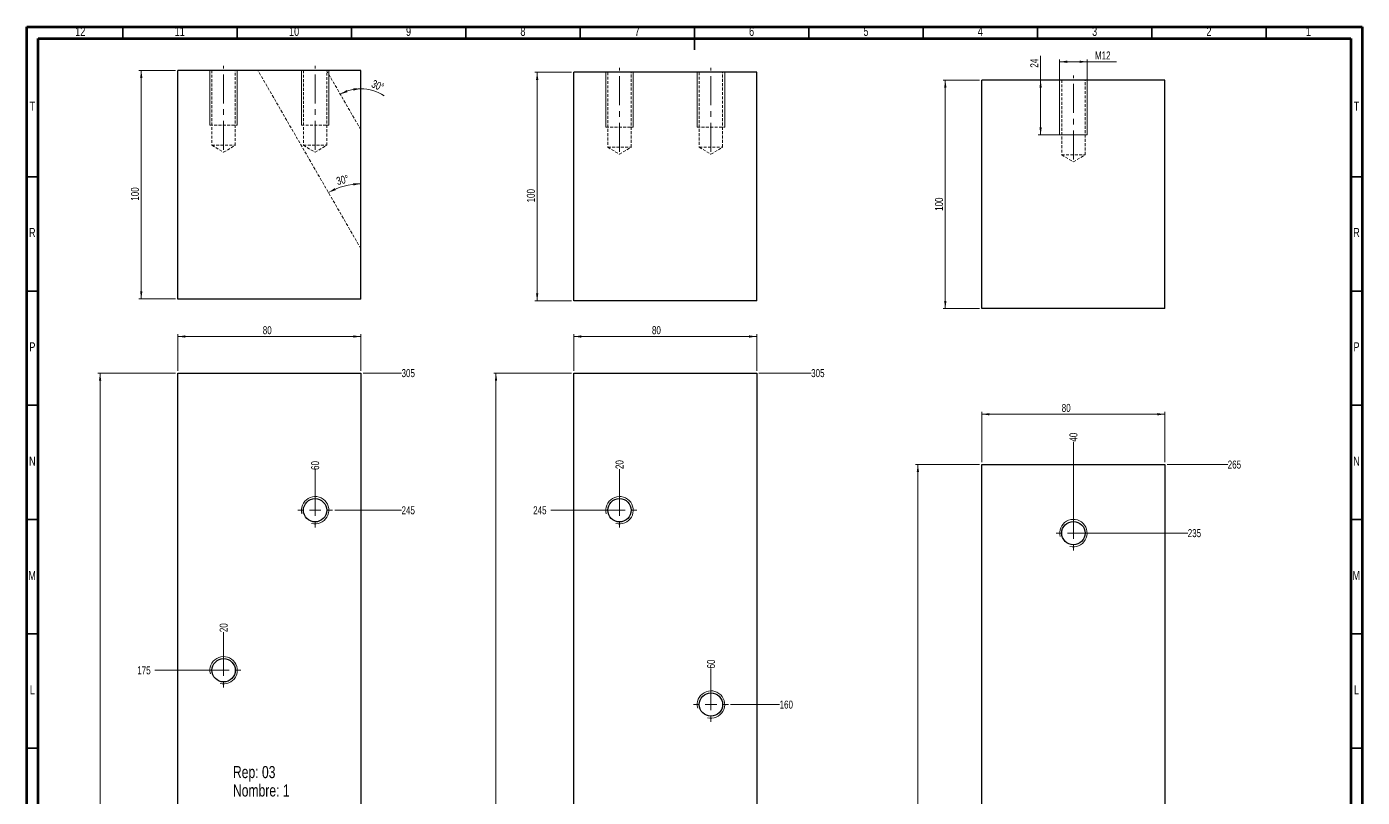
# Model space of a CAD drawing. Header units: millimetres. Extents: x 0 to 589, y 0 to 836.
# Drawn here: x 5 to 589, y 499 to 836 of the extents above; entities that cross this region are included whole.
import ezdxf

# ---------------------------------------------------------------- set-up
doc = ezdxf.new("R2010")
doc.units = ezdxf.units.MM
doc.linetypes.add('CENTERX2', pattern=[20.32, 12.7, -2.54, 2.54, -2.54])
doc.linetypes.add('HIDDEN', pattern=[1.905, 1.27, -0.635])
doc.styles.add('SLDTEXTSTYLE0', font='TXT', dxfattribs={"width": 0.75})
doc.dimstyles.new('SLDDIMSTYLE1', dxfattribs={"dimtxt": 3.5, "dimasz": 3.302, "dimexe": 0, "dimexo": 0.0625, "dimgap": 0.875, "dimtad": 0, "dimtih": 1, "dimtoh": 1, "dimrnd": 1e-09, "dimzin": 12, "dimdsep": 46, "dimtxsty": 'SLDTEXTSTYLE0', "dimblk1": 'NONE', "dimblk2": 'NONE', "dimsah": 1, "dimcen": 0.09, "dimadec": 0, "dimazin": 3, "dimtfac": 1, "dimtofl": 0, "dimtmove": 0, "dimatfit": 3, "dimldrblk": 'NONE', "dimfxl": 1, "dimfrac": 2, "dimtolj": 1, "dimtzin": 12, "dimarcsym": 0})
doc.dimstyles.new('SLDDIMSTYLE2', dxfattribs={"dimtxt": 3.5, "dimasz": 3.302, "dimexe": 0, "dimexo": 0.0625, "dimgap": 0.875, "dimtad": 1, "dimrnd": 1e-09, "dimzin": 12, "dimdsep": 46, "dimtxsty": 'SLDTEXTSTYLE0', "dimsah": 1, "dimcen": 0.09, "dimadec": 0, "dimazin": 3, "dimtfac": 1, "dimtofl": 0, "dimtmove": 0, "dimatfit": 3, "dimfxl": 1, "dimfrac": 2, "dimtolj": 1, "dimtzin": 12, "dimarcsym": 0})
doc.dimstyles.new('SLDDIMSTYLE4', dxfattribs={"dimtxt": 3.5, "dimasz": 3.302, "dimexe": 0, "dimexo": 0.0625, "dimgap": 0.875, "dimtad": 1, "dimdec": 4, "dimzin": 12, "dimdsep": 46, "dimtxsty": 'SLDTEXTSTYLE0', "dimsah": 1, "dimcen": 0.09, "dimazin": 3, "dimtfac": 1, "dimtofl": 0, "dimtmove": 0, "dimatfit": 3, "dimfxl": 1, "dimfrac": 2, "dimtolj": 1, "dimtzin": 12, "dimarcsym": 0})

# ---------------------------------------------------------------- blocks, each defined once
blk = doc.blocks.new('SW_NOTE_0')
at = {"color": 0, "linetype": 'Continuous', "lineweight": 0, "char_height": 5.292, "attachment_point": 1, "style": 'SLDTEXTSTYLE0'}
for s, insert in [('Rep: 03', (0, 6.82)), ('Nombre: 1', (0, -1.23))]:
    blk.add_mtext(s, dxfattribs=dict(at, insert=insert))
blk = doc.blocks.new('_D_7')
at = {"color": 7, "linetype": 'Continuous', "lineweight": 18}
blk.add_line((90.09, 554.6), (61.09, 554.6), dxfattribs=at)
at = {"color": 7, "linetype": 'Continuous', "lineweight": 18, "insert": (53.34, 556.34), "char_height": 3.5, "attachment_point": 1, "style": 'SLDTEXTSTYLE0'}
blk.add_mtext('175', dxfattribs=at)
blk = doc.blocks.new('_None')
blk = doc.blocks.new('_D_8')
at = {"color": 7, "linetype": 'Continuous', "lineweight": 18}
blk.add_line((139.69, 624.6), (168.9, 624.6), dxfattribs=at)
at = {"color": 7, "linetype": 'Continuous', "lineweight": 18, "insert": (168.9, 626.34), "char_height": 3.5, "attachment_point": 1, "style": 'SLDTEXTSTYLE0'}
blk.add_mtext('245', dxfattribs=at)
blk = doc.blocks.new('_D_9')
at = {"color": 7, "linetype": 'Continuous', "lineweight": 18}
blk.add_line((152.09, 684.6), (168.9, 684.6), dxfattribs=at)
at = {"color": 7, "linetype": 'Continuous', "lineweight": 18, "insert": (168.9, 686.34), "char_height": 3.5, "attachment_point": 1, "style": 'SLDTEXTSTYLE0'}
blk.add_mtext('305', dxfattribs=at)
blk = doc.blocks.new('_D_12')
at = {"color": 7, "linetype": 'Continuous', "lineweight": 18}
blk.add_line((91.09, 555.6), (91.09, 571.27), dxfattribs=at)
at = {"color": 7, "linetype": 'Continuous', "lineweight": 18, "insert": (89.36, 571.27), "char_height": 3.5, "attachment_point": 1, "rotation": 90, "style": 'SLDTEXTSTYLE0'}
blk.add_mtext('20', dxfattribs=at)
blk = doc.blocks.new('_D_15')
at = {"color": 7, "linetype": 'Continuous', "lineweight": 18}
blk.add_line((131.09, 625.6), (131.09, 642.23), dxfattribs=at)
at = {"color": 7, "linetype": 'Continuous', "lineweight": 18, "insert": (129.36, 642.23), "char_height": 3.5, "attachment_point": 1, "rotation": 90, "style": 'SLDTEXTSTYLE0'}
blk.add_mtext('60', dxfattribs=at)
blk = doc.blocks.new('_D_18')
at = {"color": 7, "linetype": 'Continuous', "lineweight": 18}
for p, q in [((70.09, 684.6), (36.09, 684.6)), ((37.09, 74.6), (37.09, 684.6)), ((70.09, 74.6), (36.09, 74.6))]:
    blk.add_line(p, q, dxfattribs=at)
for points in [[(37.09, 684.6), (36.59, 681.3), (37.6, 681.3)], [(37.09, 74.6), (37.6, 77.9), (36.59, 77.9)]]:
    blk.add_solid(points, dxfattribs=at)
at = {"color": 7, "linetype": 'Continuous', "lineweight": 18, "insert": (32.58, 375.72), "char_height": 3.5, "attachment_point": 1, "rotation": 90, "style": 'SLDTEXTSTYLE0'}
blk.add_mtext('610', dxfattribs=at)
blk = doc.blocks.new('_D_19')
at = {"color": 7, "linetype": 'Continuous', "lineweight": 18}
for p, q in [((71.09, 685.6), (71.09, 701.6)), ((151.09, 685.6), (151.09, 701.6)), ((71.09, 700.6), (151.09, 700.6))]:
    blk.add_line(p, q, dxfattribs=at)
for points in [[(71.09, 700.6), (74.4, 700.09), (74.4, 701.11)], [(151.09, 700.6), (147.79, 701.11), (147.79, 700.09)]]:
    blk.add_solid(points, dxfattribs=at)
at = {"color": 7, "linetype": 'Continuous', "lineweight": 18, "insert": (108.22, 705.11), "char_height": 3.5, "attachment_point": 1, "style": 'SLDTEXTSTYLE0'}
blk.add_mtext('80', dxfattribs=at)
blk = doc.blocks.new('SW_CENTERMARKSYMBOL_2')
at = {"color": 0, "linetype": 'Continuous', "lineweight": 0}
for p, q in [((0, 5), (0, 7.6)), ((-5, 0), (-7.6, 0)), ((0, 0), (-2.5, 0)), ((0, 0), (0, 2.5)), ((0, 0), (0, -2.5)), ((0, 0), (2.5, 0)), ((5, 0), (7.6, 0)), ((0, -5), (0, -7.6))]:
    blk.add_line(p, q, dxfattribs=at)
blk = doc.blocks.new('SW_CENTERMARKSYMBOL_3')
at = {"color": 0, "linetype": 'Continuous', "lineweight": 0}
for p, q in [((0, 5), (0, 7.6)), ((-5, 0), (-7.6, 0)), ((0, 0), (-2.5, 0)), ((0, 0), (0, 2.5)), ((0, 0), (0, -2.5)), ((0, 0), (2.5, 0)), ((5, 0), (7.6, 0)), ((0, -5), (0, -7.6))]:
    blk.add_line(p, q, dxfattribs=at)
blk = doc.blocks.new('_D_24')
at = {"color": 7, "linetype": 'Continuous', "lineweight": 18}
blk.add_line((312.8, 539.6), (334.2, 539.6), dxfattribs=at)
at = {"color": 7, "linetype": 'Continuous', "lineweight": 18, "insert": (334.2, 541.34), "char_height": 3.5, "attachment_point": 1, "style": 'SLDTEXTSTYLE0'}
blk.add_mtext('160', dxfattribs=at)
blk = doc.blocks.new('_D_25')
at = {"color": 7, "linetype": 'Continuous', "lineweight": 18}
blk.add_line((263.2, 624.6), (234.2, 624.6), dxfattribs=at)
at = {"color": 7, "linetype": 'Continuous', "lineweight": 18, "insert": (226.45, 626.34), "char_height": 3.5, "attachment_point": 1, "style": 'SLDTEXTSTYLE0'}
blk.add_mtext('245', dxfattribs=at)
blk = doc.blocks.new('_D_26')
at = {"color": 7, "linetype": 'Continuous', "lineweight": 18}
blk.add_line((325.2, 684.6), (348.01, 684.6), dxfattribs=at)
at = {"color": 7, "linetype": 'Continuous', "lineweight": 18, "insert": (348.01, 686.34), "char_height": 3.5, "attachment_point": 1, "style": 'SLDTEXTSTYLE0'}
blk.add_mtext('305', dxfattribs=at)
blk = doc.blocks.new('_D_29')
at = {"color": 7, "linetype": 'Continuous', "lineweight": 18}
blk.add_line((264.2, 625.6), (264.2, 642.63), dxfattribs=at)
at = {"color": 7, "linetype": 'Continuous', "lineweight": 18, "insert": (262.47, 642.63), "char_height": 3.5, "attachment_point": 1, "rotation": 90, "style": 'SLDTEXTSTYLE0'}
blk.add_mtext('20', dxfattribs=at)
blk = doc.blocks.new('_D_31')
at = {"color": 7, "linetype": 'Continuous', "lineweight": 18}
blk.add_line((304.2, 540.6), (304.2, 555.39), dxfattribs=at)
at = {"color": 7, "linetype": 'Continuous', "lineweight": 18, "insert": (302.47, 555.39), "char_height": 3.5, "attachment_point": 1, "rotation": 90, "style": 'SLDTEXTSTYLE0'}
blk.add_mtext('60', dxfattribs=at)
blk = doc.blocks.new('_D_33')
at = {"color": 7, "linetype": 'Continuous', "lineweight": 18}
for p, q in [((243.2, 684.6), (209.2, 684.6)), ((210.2, 74.6), (210.2, 684.6)), ((243.2, 74.6), (209.2, 74.6))]:
    blk.add_line(p, q, dxfattribs=at)
for points in [[(210.2, 684.6), (209.7, 681.3), (210.71, 681.3)], [(210.2, 74.6), (210.71, 77.9), (209.7, 77.9)]]:
    blk.add_solid(points, dxfattribs=at)
at = {"color": 7, "linetype": 'Continuous', "lineweight": 18, "insert": (205.69, 375.72), "char_height": 3.5, "attachment_point": 1, "rotation": 90, "style": 'SLDTEXTSTYLE0'}
blk.add_mtext('610', dxfattribs=at)
blk = doc.blocks.new('_D_34')
at = {"color": 7, "linetype": 'Continuous', "lineweight": 18}
for p, q in [((244.2, 685.6), (244.2, 701.6)), ((324.2, 685.6), (324.2, 701.6)), ((244.2, 700.6), (324.2, 700.6))]:
    blk.add_line(p, q, dxfattribs=at)
for points in [[(244.2, 700.6), (247.51, 700.09), (247.51, 701.11)], [(324.2, 700.6), (320.9, 701.11), (320.9, 700.09)]]:
    blk.add_solid(points, dxfattribs=at)
at = {"color": 7, "linetype": 'Continuous', "lineweight": 18, "insert": (278.4, 705.11), "char_height": 3.5, "attachment_point": 1, "style": 'SLDTEXTSTYLE0'}
blk.add_mtext('80', dxfattribs=at)
blk = doc.blocks.new('SW_CENTERMARKSYMBOL_6')
at = {"color": 0, "linetype": 'Continuous', "lineweight": 0}
for p, q in [((0, 5), (0, 7.6)), ((-5, 0), (-7.6, 0)), ((0, 0), (-2.5, 0)), ((0, 0), (0, 2.5)), ((0, 0), (0, -2.5)), ((0, 0), (2.5, 0)), ((5, 0), (7.6, 0)), ((0, -5), (0, -7.6))]:
    blk.add_line(p, q, dxfattribs=at)
blk = doc.blocks.new('SW_CENTERMARKSYMBOL_7')
at = {"color": 0, "linetype": 'Continuous', "lineweight": 0}
for p, q in [((0, 5), (0, 7.6)), ((-5, 0), (-7.6, 0)), ((0, 0), (-2.5, 0)), ((0, 0), (0, 2.5)), ((0, 0), (0, -2.5)), ((0, 0), (2.5, 0)), ((5, 0), (7.6, 0)), ((0, -5), (0, -7.6))]:
    blk.add_line(p, q, dxfattribs=at)
blk = doc.blocks.new('_D_38')
at = {"color": 7, "linetype": 'Continuous', "lineweight": 18}
blk.add_line((463.67, 614.6), (512.67, 614.6), dxfattribs=at)
at = {"color": 7, "linetype": 'Continuous', "lineweight": 18, "insert": (512.67, 616.34), "char_height": 3.5, "attachment_point": 1, "style": 'SLDTEXTSTYLE0'}
blk.add_mtext('235', dxfattribs=at)
blk = doc.blocks.new('_D_39')
at = {"color": 7, "linetype": 'Continuous', "lineweight": 18}
blk.add_line((503.67, 644.6), (530.16, 644.6), dxfattribs=at)
at = {"color": 7, "linetype": 'Continuous', "lineweight": 18, "insert": (530.16, 646.34), "char_height": 3.5, "attachment_point": 1, "style": 'SLDTEXTSTYLE0'}
blk.add_mtext('265', dxfattribs=at)
blk = doc.blocks.new('_D_42')
at = {"color": 7, "linetype": 'Continuous', "lineweight": 18}
blk.add_line((462.67, 615.6), (462.67, 654.6), dxfattribs=at)
at = {"color": 7, "linetype": 'Continuous', "lineweight": 18, "insert": (460.94, 654.6), "char_height": 3.5, "attachment_point": 1, "rotation": 90, "style": 'SLDTEXTSTYLE0'}
blk.add_mtext('40', dxfattribs=at)
blk = doc.blocks.new('_D_44')
at = {"color": 7, "linetype": 'Continuous', "lineweight": 18}
for p, q in [((421.67, 644.6), (393.67, 644.6)), ((394.67, 114.6), (394.67, 644.6)), ((421.67, 114.6), (393.67, 114.6))]:
    blk.add_line(p, q, dxfattribs=at)
for points in [[(394.67, 644.6), (394.16, 641.3), (395.18, 641.3)], [(394.67, 114.6), (395.18, 117.9), (394.16, 117.9)]]:
    blk.add_solid(points, dxfattribs=at)
at = {"color": 7, "linetype": 'Continuous', "lineweight": 18, "insert": (390.16, 375.69), "char_height": 3.5, "attachment_point": 1, "rotation": 90, "style": 'SLDTEXTSTYLE0'}
blk.add_mtext('530', dxfattribs=at)
blk = doc.blocks.new('_D_45')
at = {"color": 7, "linetype": 'Continuous', "lineweight": 18}
for p, q in [((422.67, 645.6), (422.67, 667.6)), ((422.67, 666.6), (502.67, 666.6)), ((502.67, 645.6), (502.67, 667.6))]:
    blk.add_line(p, q, dxfattribs=at)
for points in [[(422.67, 666.6), (425.97, 666.09), (425.97, 667.11)], [(502.67, 666.6), (499.37, 667.11), (499.37, 666.09)]]:
    blk.add_solid(points, dxfattribs=at)
at = {"color": 7, "linetype": 'Continuous', "lineweight": 18, "insert": (457.58, 671.11), "char_height": 3.5, "attachment_point": 1, "style": 'SLDTEXTSTYLE0'}
blk.add_mtext('80', dxfattribs=at)
blk = doc.blocks.new('SW_CENTERMARKSYMBOL_9')
at = {"color": 0, "linetype": 'Continuous', "lineweight": 0}
for p, q in [((0, 5), (0, 7.6)), ((-5, 0), (-7.6, 0)), ((0, 0), (-2.5, 0)), ((0, 0), (0, 2.5)), ((0, 0), (0, -2.5)), ((0, 0), (2.5, 0)), ((5, 0), (7.6, 0)), ((0, -5), (0, -7.6))]:
    blk.add_line(p, q, dxfattribs=at)
blk = doc.blocks.new('_D_46')
at = {"color": 7, "linetype": 'Continuous', "lineweight": 18}
for p, q in [((243.2, 816.17), (227.2, 816.17)), ((228.2, 716.17), (228.2, 816.17)), ((243.2, 716.17), (227.2, 716.17))]:
    blk.add_line(p, q, dxfattribs=at)
for points in [[(228.2, 816.17), (227.7, 812.87), (228.71, 812.87)], [(228.2, 716.17), (228.71, 719.47), (227.7, 719.47)]]:
    blk.add_solid(points, dxfattribs=at)
at = {"color": 7, "linetype": 'Continuous', "lineweight": 18, "insert": (223.69, 759.25), "char_height": 3.5, "attachment_point": 1, "rotation": 90, "style": 'SLDTEXTSTYLE0'}
blk.add_mtext('100', dxfattribs=at)
blk = doc.blocks.new('_D_47')
at = {"color": 7, "linetype": 'Continuous', "lineweight": 18}
for p, q in [((421.67, 812.8), (405.67, 812.8)), ((406.67, 712.8), (406.67, 812.8)), ((421.67, 712.8), (405.67, 712.8))]:
    blk.add_line(p, q, dxfattribs=at)
for points in [[(406.67, 812.8), (406.16, 809.5), (407.18, 809.5)], [(406.67, 712.8), (407.18, 716.1), (406.16, 716.1)]]:
    blk.add_solid(points, dxfattribs=at)
at = {"color": 7, "linetype": 'Continuous', "lineweight": 18, "insert": (402.16, 755.55), "char_height": 3.5, "attachment_point": 1, "rotation": 90, "style": 'SLDTEXTSTYLE0'}
blk.add_mtext('100', dxfattribs=at)
blk = doc.blocks.new('_D_48')
at = {"color": 7, "linetype": 'Continuous', "lineweight": 18}
for p, q in [((456.67, 789.8), (456.67, 821.78)), ((456.67, 820.78), (468.67, 820.78)), ((468.67, 789.8), (468.67, 821.78)), ((468.67, 820.78), (481.56, 820.78))]:
    blk.add_line(p, q, dxfattribs=at)
for points in [[(456.67, 820.78), (459.97, 820.27), (459.97, 821.29)], [(468.67, 820.78), (465.37, 821.29), (465.37, 820.27)]]:
    blk.add_solid(points, dxfattribs=at)
at = {"color": 7, "linetype": 'Continuous', "lineweight": 18, "insert": (472.1, 825.29), "char_height": 3.5, "attachment_point": 1, "style": 'SLDTEXTSTYLE0'}
blk.add_mtext('M12', dxfattribs=at)
blk = doc.blocks.new('_D_49')
at = {"color": 7, "linetype": 'Continuous', "lineweight": 18}
for p, q in [((448.34, 812.8), (448.34, 823.36)), ((467.67, 812.8), (447.34, 812.8)), ((448.34, 812.8), (448.34, 788.8)), ((467.67, 788.8), (447.34, 788.8))]:
    blk.add_line(p, q, dxfattribs=at)
for points in [[(448.34, 812.8), (447.83, 809.5), (448.84, 809.5)], [(448.34, 788.8), (448.84, 792.1), (447.83, 792.1)]]:
    blk.add_solid(points, dxfattribs=at)
at = {"color": 7, "linetype": 'Continuous', "lineweight": 18, "insert": (443.82, 818.19), "char_height": 3.5, "attachment_point": 1, "rotation": 90, "style": 'SLDTEXTSTYLE0'}
blk.add_mtext('24', dxfattribs=at)
blk = doc.blocks.new('_D_50')
at = {"color": 7, "linetype": 'Continuous', "lineweight": 18}
for p, q in [((70.09, 817.01), (54.09, 817.01)), ((55.09, 717.01), (55.09, 817.01)), ((70.09, 717.01), (54.09, 717.01))]:
    blk.add_line(p, q, dxfattribs=at)
for points in [[(55.09, 817.01), (54.59, 813.71), (55.6, 813.71)], [(55.09, 717.01), (55.6, 720.31), (54.59, 720.31)]]:
    blk.add_solid(points, dxfattribs=at)
at = {"color": 7, "linetype": 'Continuous', "lineweight": 18, "insert": (50.58, 759.99), "char_height": 3.5, "attachment_point": 1, "rotation": 90, "style": 'SLDTEXTSTYLE0'}
blk.add_mtext('100', dxfattribs=at)
blk = doc.blocks.new('_D_51')
at = {"color": 7, "linetype": 'Continuous', "lineweight": 18}
for start, end in [(90, 120), (55.49766, 90)]:
    blk.add_arc((151.09, 791.03), 17.97, start, end, dxfattribs=at)
for points in [[(142.11, 806.59), (145.32, 807.51), (144.89, 808.44)], [(151.09, 809), (147.76, 809.2), (147.85, 808.19)]]:
    blk.add_solid(points, dxfattribs=at)
at = {"color": 7, "linetype": 'Continuous', "lineweight": 18, "insert": (156.8, 813.06), "char_height": 3.5, "attachment_point": 1, "rotation": 336.57875, "style": 'SLDTEXTSTYLE0'}
blk.add_mtext('30°', dxfattribs=at)
blk = doc.blocks.new('_D_52')
at = {"color": 7, "linetype": 'Continuous', "lineweight": 18}
blk.add_arc((151.09, 739.07), 28.32, 90, 120, dxfattribs=at)
for points in [[(136.93, 763.6), (140.11, 764.62), (139.65, 765.53)], [(151.09, 767.39), (147.77, 767.71), (147.83, 766.69)]]:
    blk.add_solid(points, dxfattribs=at)
at = {"color": 7, "linetype": 'Continuous', "lineweight": 18, "insert": (140.09, 770.2), "char_height": 3.5, "attachment_point": 1, "rotation": 13.35186, "style": 'SLDTEXTSTYLE0'}
blk.add_mtext('30°', dxfattribs=at)

msp = doc.modelspace()

# ---------------------------------------------------------------- linework, layer by layer
at = {"color": 7, "linetype": 'Continuous', "lineweight": 70}
for p, q in [((5, 5), (5, 836)), ((5, 836), (589, 836)), ((589, 836), (589, 5)), ((10, 10), (10, 831)), ((10, 831), (584, 831)), ((584, 831), (584, 10))]:
    msp.add_line(p, q, dxfattribs=at)
at = {"color": 7, "linetype": 'Continuous', "lineweight": 35}
for p, q in [((47, 831), (47, 836)), ((97, 831), (97, 836)), ((147, 831), (147, 836)), ((197, 831), (197, 836)), ((247, 831), (247, 836)), ((297, 836.001), (297, 825.999)), ((297, 831), (297, 836)), ((347, 831), (347, 836)), ((397, 831), (397, 836)), ((447, 831), (447, 836)), ((497, 831), (497, 836)), ((547, 831), (547, 836)), ((10, 770.5), (5, 770.5)), ((584, 770.5), (589, 770.5)), ((10, 720.5), (5, 720.5)), ((584, 720.5), (589, 720.5)), ((10, 670.5), (5, 670.5)), ((584, 670.5), (589, 670.5)), ((10, 620.5), (5, 620.5)), ((584, 620.5), (589, 620.5)), ((10, 570.5), (5, 570.5)), ((584, 570.5), (589, 570.5)), ((10, 520.5), (5, 520.5)), ((584, 520.5), (589, 520.5))]:
    msp.add_line(p, q, dxfattribs=at)
at = {"color": 7, "linetype": 'CENTERX2', "lineweight": 18}
for p, q in [((91.09348, 782.25822), (91.09348, 819.00822)), ((131.09348, 782.25822), (131.09348, 819.00822)), ((264.20358, 781.41712), (264.20358, 818.16712)), ((304.20358, 781.41712), (304.20358, 818.16712)), ((462.6724, 778.05273), (462.6724, 814.80273))]:
    msp.add_line(p, q, dxfattribs=at)
at = {"color": 7, "linetype": 'Continuous', "lineweight": 25}
for p, q in [((71.09347, 717.00822), (71.09347, 817.00822)), ((151.09347, 817.00822), (71.09347, 817.00822)), ((151.09347, 717.00822), (151.09347, 817.00822)), ((244.20358, 716.16712), (244.20358, 816.16712)), ((324.20358, 816.16712), (244.20358, 816.16712)), ((324.20358, 716.16712), (324.20358, 816.16712)), ((422.6724, 712.80273), (422.6724, 812.80273)), ((502.6724, 812.80273), (422.6724, 812.80273)), ((502.6724, 712.80273), (502.6724, 812.80273)), ((151.09347, 717.00822), (71.09347, 717.00822)), ((324.20358, 716.16712), (244.20358, 716.16712)), ((502.6724, 712.80273), (422.6724, 712.80273)), ((71.09347, 74.60148), (71.09347, 684.6015)), ((71.09347, 684.6015), (151.09347, 684.6015)), ((151.09347, 684.6015), (151.09347, 439.60149)), ((244.20358, 74.60148), (244.20358, 684.6015)), ((244.20358, 684.6015), (324.20358, 684.6015)), ((324.20358, 684.6015), (324.20358, 74.60148)), ((422.6724, 114.60151), (422.6724, 644.60148)), ((422.6724, 644.60148), (502.6724, 644.60148)), ((502.6724, 644.60148), (502.6724, 114.60151))]:
    msp.add_line(p, q, dxfattribs=at)
at = {"color": 7, "linetype": 'Continuous', "lineweight": 18}
for p, q in [((85.09348, 817.00822), (85.09348, 793.00822)), ((85.09348, 817.00822), (85.09348, 793.00822)), ((97.09348, 817.00822), (97.09348, 793.00822)), ((97.09348, 817.00822), (97.09348, 793.00822)), ((125.09348, 817.00822), (125.09348, 793.00822)), ((125.09348, 817.00822), (125.09348, 793.00822)), ((137.09348, 817.00822), (137.09348, 793.00822)), ((137.09348, 817.00822), (137.09348, 793.00822)), ((258.20358, 816.16712), (258.20358, 792.16712)), ((258.20358, 816.16712), (258.20358, 792.16712)), ((270.20358, 816.16712), (270.20358, 792.16712)), ((270.20358, 816.16712), (270.20358, 792.16712)), ((298.20358, 816.16712), (298.20358, 792.16712)), ((298.20358, 816.16712), (298.20358, 792.16712)), ((310.20358, 816.16712), (310.20358, 792.16712)), ((310.20358, 816.16712), (310.20358, 792.16712)), ((456.6724, 812.80273), (456.6724, 788.80273)), ((456.6724, 812.80273), (456.6724, 788.80273)), ((468.6724, 812.80273), (468.6724, 788.80273)), ((468.6724, 812.80273), (468.6724, 788.80273))]:
    msp.add_line(p, q, dxfattribs=at)
at = {"color": 7, "linetype": 'HIDDEN', "lineweight": 18}
for p, q in [((85.99347, 817.00822), (85.99347, 784.25822)), ((96.19347, 784.25822), (96.19347, 817.00822)), ((151.09347, 739.06593), (106.09347, 817.00822)), ((125.99348, 817.00822), (125.99348, 784.25822)), ((136.09347, 817.00822), (151.09347, 791.02746)), ((136.19347, 784.25822), (136.19347, 817.00822)), ((259.10358, 816.16712), (259.10358, 783.41712)), ((269.30358, 783.41712), (269.30358, 816.16712)), ((299.10359, 816.16712), (299.10359, 783.41712)), ((309.30358, 783.41712), (309.30358, 816.16712)), ((457.5724, 812.80273), (457.5724, 780.05273)), ((467.7724, 780.05273), (467.7724, 812.80273)), ((85.09348, 793.00822), (97.09348, 793.00822)), ((85.09348, 793.00822), (97.09348, 793.00822)), ((125.09348, 793.00822), (137.09348, 793.00822)), ((125.09348, 793.00822), (137.09348, 793.00822)), ((258.20358, 792.16712), (270.20358, 792.16712)), ((258.20358, 792.16712), (270.20358, 792.16712)), ((298.20358, 792.16712), (310.20358, 792.16712)), ((298.20358, 792.16712), (310.20358, 792.16712)), ((456.6724, 788.80273), (468.6724, 788.80273)), ((456.6724, 788.80273), (468.6724, 788.80273)), ((85.99347, 784.25822), (96.19347, 784.25822)), ((85.99347, 784.25822), (91.09348, 781.19383)), ((91.09348, 781.19383), (96.19347, 784.25822)), ((125.99348, 784.25822), (136.19347, 784.25822)), ((125.99348, 784.25822), (131.09348, 781.19383)), ((131.09348, 781.19383), (136.19347, 784.25822)), ((259.10358, 783.41712), (269.30358, 783.41712)), ((259.10358, 783.41712), (264.20358, 780.35273)), ((264.20358, 780.35273), (269.30358, 783.41712)), ((299.10359, 783.41712), (309.30358, 783.41712)), ((299.10359, 783.41712), (304.20357, 780.35273)), ((304.20357, 780.35273), (309.30358, 783.41712)), ((457.5724, 780.05273), (467.7724, 780.05273)), ((457.5724, 780.05273), (462.6724, 776.98834)), ((462.6724, 776.98834), (467.7724, 780.05273))]:
    msp.add_line(p, q, dxfattribs=at)
at = {"color": 7, "linetype": 'Continuous', "lineweight": 25}
for centre in [(131.09348, 624.60149), (264.20358, 624.60149), (462.6724, 614.60149), (91.09348, 554.60149), (304.20358, 539.60149)]:
    msp.add_circle(centre, 5.1, dxfattribs=at)
at = {"color": 7, "linetype": 'Continuous', "lineweight": 18}
for centre in [(131.09348, 624.60149), (264.20358, 624.60149), (462.6724, 614.60149), (91.09348, 554.60149), (304.20358, 539.60149)]:
    msp.add_arc(centre, 6, 255, 195, dxfattribs=at)

# ---------------------------------------------------------------- block references
at = {"color": 7, "linetype": 'Continuous', "lineweight": 0}
for name, p in [('SW_CENTERMARKSYMBOL_3', (131.09348, 624.60149)), ('SW_CENTERMARKSYMBOL_7', (264.20358, 624.60149)), ('SW_CENTERMARKSYMBOL_9', (462.6724, 614.60149)), ('SW_CENTERMARKSYMBOL_2', (91.09348, 554.60149)), ('SW_CENTERMARKSYMBOL_6', (304.20358, 539.60149)), ('SW_NOTE_0', (95.1747, 505.9018))]:
    msp.add_blockref(name, p, dxfattribs=at)

# ---------------------------------------------------------------- texts
at = {"color": 7, "linetype": 'Continuous', "lineweight": 0, "char_height": 3.96875, "attachment_point": 2, "style": 'SLDTEXTSTYLE0'}
for s, insert in [('12', (28.42007, 836.06015)), ('11', (71.92007, 836.06015)), ('10', (121.92007, 836.06015)), ('9', (171.96004, 836.06015)), ('8', (221.96004, 836.06015)), ('7', (271.96004, 836.06015)), ('6', (321.96004, 836.06015)), ('5', (371.96004, 836.06015)), ('4', (421.96004, 836.06015)), ('3', (471.96004, 836.06015)), ('2', (521.96004, 836.06015)), ('1', (565.46004, 836.06015)), ('T', (7.48806, 803.31015)), ('T', (586.48806, 803.31015)), ('R', (7.44442, 748.06015)), ('R', (586.44442, 748.06015)), ('P', (7.48484, 698.06015)), ('P', (586.48484, 698.06015)), ('N', (7.46371, 648.06015)), ('N', (586.46371, 648.06015)), ('M', (7.36174, 598.06015)), ('M', (586.36174, 598.06015)), ('L', (7.45452, 548.06015)), ('L', (586.45452, 548.06015))]:
    msp.add_mtext(s, dxfattribs=dict(at, insert=insert))

# ---------------------------------------------------------------- dimensions: what is measured, and where the dimension line sits
at = {"color": 7, "linetype": 'Continuous', "lineweight": 18}
for base, p1, p2, picture, middle in [((448.33637, 788.80273), (468.6724, 812.80273), (468.6724, 788.80273), '_D_49', (448.33637, 820.77884)), ((55.09348, 817.00822), (71.09348, 717.00822), (71.09348, 817.00822), '_D_50', (55.09348, 763.86614)), ((228.20358, 816.16712), (244.20358, 716.16712), (244.20358, 816.16712), '_D_46', (228.20358, 763.12725)), ((406.6724, 812.80273), (422.6724, 712.80273), (422.6724, 812.80273), '_D_47', (406.6724, 759.43278)), ((37.09348, 684.60149), (71.09348, 74.60149), (71.09348, 684.60149), '_D_18', (37.09348, 379.60149)), ((210.20358, 684.60149), (244.20358, 74.60149), (244.20358, 684.60149), '_D_33', (210.20358, 379.60149)), ((394.6724, 644.60149), (422.6724, 114.60149), (422.6724, 644.60149), '_D_44', (394.6724, 379.56425))]:
    dim = msp.add_linear_dim(base=base, p1=p1, p2=p2, angle=90, dimstyle='SLDDIMSTYLE2', dxfattribs=at)
    dim.commit()
    dim.dimension.update_dxf_attribs({"geometry": picture, "text_midpoint": middle, "dimtype": 160})
dim = msp.add_linear_dim(base=(468.6724, 820.77884), p1=(456.6724, 788.80273), p2=(468.6724, 788.80273), text='M12', dimstyle='SLDDIMSTYLE2', dxfattribs=at)
dim.commit()
dim.dimension.update_dxf_attribs({"geometry": '_D_48', "text_midpoint": (476.83477, 820.77884), "dimtype": 160})
for base, line1, line2, picture, middle in [((143.76263, 766.42503), ((106.09348, 817.00822), (151.09348, 739.06593)), ((151.09348, 717.00822), (151.09348, 817.00822)), '_D_52', (144.55255, 766.62456)), ((146.44246, 808.3853), ((151.09348, 717.00822), (151.09348, 817.00822)), ((136.09348, 817.00822), (151.09348, 791.02746)), '_D_51', (158.2364, 807.51701))]:
    dim = msp.add_angular_dim_2l(base=base, line1=line1, line2=line2, dimstyle='SLDDIMSTYLE4', dxfattribs=at)
    dim.commit()
    dim.dimension.update_dxf_attribs({"geometry": picture, "text_midpoint": middle, "dimtype": 162})
for base, p1, p2, picture, middle in [((151.09348, 700.60149), (71.09348, 684.60149), (151.09348, 684.60149), '_D_19', (110.80861, 700.60149)), ((324.20358, 700.60149), (244.20358, 684.60149), (324.20358, 684.60149), '_D_34', (280.98751, 700.60149)), ((502.6724, 666.60149), (422.6724, 644.60149), (502.6724, 644.60149), '_D_45', (460.16891, 666.60149))]:
    dim = msp.add_linear_dim(base=base, p1=p1, p2=p2, dimstyle='SLDDIMSTYLE2', dxfattribs=at)
    dim.commit()
    dim.dimension.update_dxf_attribs({"geometry": picture, "text_midpoint": middle, "dimtype": 160})
for feature_location, offset, dtype, origin, picture, middle in [((151.09348, 684.60149), (17.80574, 0), 0, (153.09348, 379.60149), '_D_9', (172.77838, 684.60149)), ((324.20358, 684.60149), (23.80634, 0), 0, (326.20358, 379.60149), '_D_26', (351.88909, 684.60149)), ((462.6724, 614.60149), (0, 40), 1, (422.6724, 114.60149), '_D_42', (462.6724, 657.1876)), ((131.09348, 624.60149), (0, 17.63191), 1, (71.09348, 74.60149), '_D_15', (131.09348, 644.81951)), ((264.20358, 624.60149), (0, 18.03132), 1, (244.20358, 74.60149), '_D_29', (264.20358, 645.21892)), ((502.6724, 644.60149), (27.48325, 0), 0, (504.6724, 379.60149), '_D_39', (534.03482, 644.60149)), ((138.69348, 624.60149), (30.20574, 0), 0, (153.09348, 379.60149), '_D_8', (172.77838, 624.60149)), ((264.20358, 624.60149), (-30, 0), 0, (326.20358, 379.60149), '_D_25', (230.32441, 624.60149)), ((462.6724, 614.60149), (50, 0), 0, (504.6724, 379.60149), '_D_38', (516.55157, 614.60149)), ((91.09348, 554.60149), (0, 16.67241), 1, (71.09348, 74.60149), '_D_12', (91.09348, 573.86001)), ((304.20358, 539.60149), (0, 15.7931), 1, (244.20358, 74.60149), '_D_31', (304.20358, 557.9807)), ((91.09348, 554.60149), (-30, 0), 0, (153.09348, 379.60149), '_D_7', (57.21431, 554.60149)), ((311.80358, 539.60149), (22.4, 0), 0, (326.20358, 379.60149), '_D_24', (338.08275, 539.60149))]:
    dim = msp.add_ordinate_dim(feature_location=feature_location, offset=offset, dtype=dtype, origin=origin, dimstyle='SLDDIMSTYLE1', dxfattribs=at)
    dim.commit()
    dim.dimension.update_dxf_attribs({"geometry": picture, "text_midpoint": middle})

doc.saveas('drawing.dxf')
